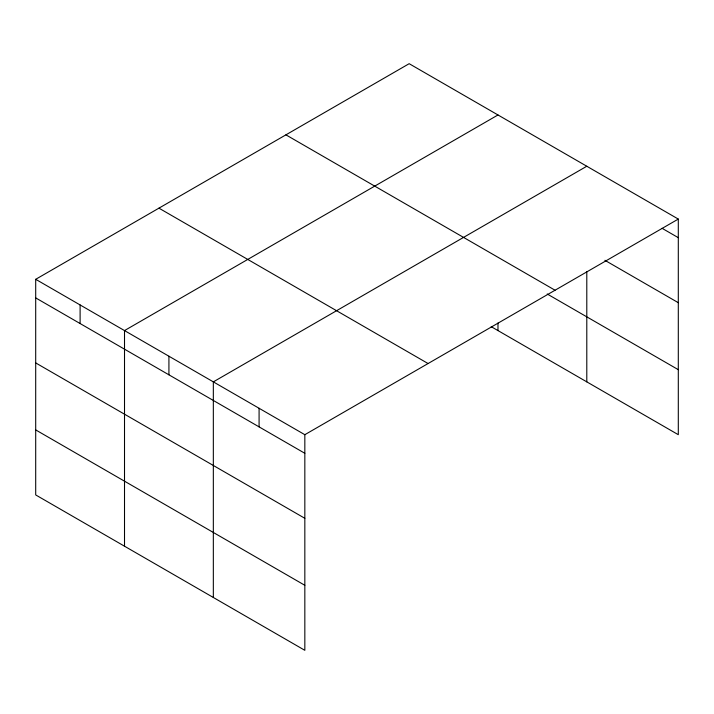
<?xml version="1.0" encoding="UTF-8"?>
<svg xmlns="http://www.w3.org/2000/svg" width="714" height="714" viewBox="0 0 714 714"><rect width="100%" height="100%" fill="white"/><g stroke="black" fill="none" stroke-linecap="round" stroke-linejoin="round"><path stroke-width="1.07" d="M35.7 279.308L304.833 434.692L304.833 650.311L35.7 494.927L35.7 279.308L409.167 63.689L678.3 219.073L678.3 434.692L491.223 326.682M497.979 114.972L124.513 330.582L124.513 546.201M586.792 166.246L213.334 381.865L213.334 597.475M304.833 434.692L678.3 219.073M662.092 228.319L678.3 237.673M604.901 260.315L678.3 302.691M285.921 134.848L555.055 290.232M547.21 293.989L678.3 369.673M158.945 208.158L428.079 363.542M35.7 297.899L304.833 453.292M35.7 362.917L304.833 518.302M35.7 429.908L304.833 585.293M586.792 271.463L586.792 381.865M497.979 322.996L497.979 330.582M259.084 408.274L259.084 426.874M168.923 356.224L168.923 374.814M80.111 304.949L80.111 323.54"/></g></svg>
